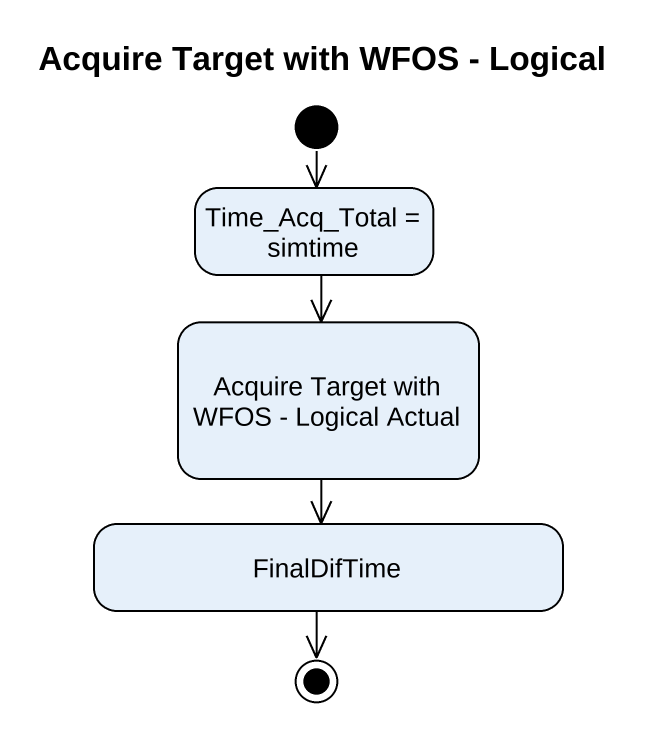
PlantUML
@startuml
title Acquire Target with WFOS - Logical
hide empty description
state "Time_Acq_Total = simtime" as Time_Acq_Total_simtime
state "Acquire Target with WFOS - Logical Actual" as Acquire_Target_with_WFOS
state FinalDifTime
[*] --> Time_Acq_Total_simtime
Time_Acq_Total_simtime --> Acquire_Target_with_WFOS
Acquire_Target_with_WFOS --> FinalDifTime
FinalDifTime --> [*]
@enduml
